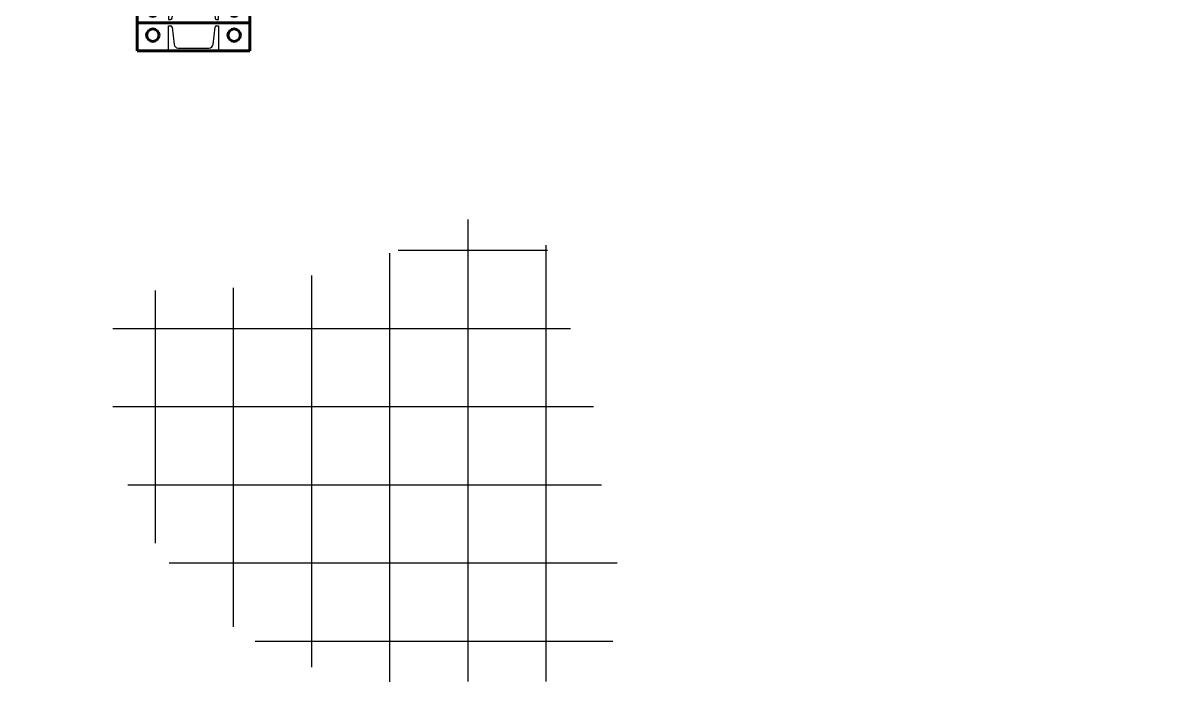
# Model space of a CAD drawing. Header units: millimetres. Extents: x 0 to 1680, y 0 to 594.
# Drawn here: x 353.25 to 389.52, y 458.69 to 479.78 of the extents above; entities that cross this region are included whole.
import ezdxf

# ---------------------------------------------------------------- set-up
doc = ezdxf.new("R2010")
doc.units = ezdxf.units.MM
doc.linetypes.add('K5LT_BASIC', pattern=[0])
doc.linetypes.add('K5LT_REINFORCED', pattern=[0])
doc.layers.add('Системный слой', color=7, linetype='Continuous')

# ---------------------------------------------------------------- blocks, each defined once
blk = doc.blocks.new('U1154')
at = {"layer": 'Системный слой', "color": 134, "linetype": 'K5LT_REINFORCED', "lineweight": 60, "true_color": 0x009696}
for p, q in [((360.518, 479.777), (356.918, 479.777)), ((356.918, 479.777), (356.918, 478.877)), ((360.518, 478.877), (360.518, 479.777)), ((356.918, 478.877), (360.518, 478.877))]:
    blk.add_line(p, q, dxfattribs=at)
blk = doc.blocks.new('U1155')
at = {"layer": 'Системный слой', "color": 150, "linetype": 'K5LT_BASIC', "lineweight": 25, "true_color": 0x0080ff}
for p, q in [((357.918, 479.677), (357.98, 479.677)), ((357.918, 478.877), (357.918, 479.677)), ((358.03, 479.633), (358.094, 479.082)), ((359.342, 479.082), (359.406, 479.633)), ((359.455, 479.677), (359.518, 479.677)), ((359.518, 479.677), (359.518, 478.877)), ((359.518, 478.877), (357.918, 478.877)), ((358.223, 478.967), (359.213, 478.967))]:
    blk.add_line(p, q, dxfattribs=at)
for centre, radius, start, end in [((357.98, 479.627), 0.05, 6.5776, 90), ((359.455, 479.627), 0.05, 90, 173.4224), ((358.223, 479.097), 0.13, 186.5776, 270), ((359.213, 479.097), 0.13, 270, 353.4224)]:
    blk.add_arc(centre, radius, start, end, dxfattribs=at)
blk = doc.blocks.new('U1153')
at = {"layer": 'Системный слой', "color": 134, "linetype": 'K5LT_REINFORCED', "lineweight": 60, "true_color": 0x009696}
for centre in [(357.418, 479.377), (360.018, 479.377)]:
    blk.add_circle(centre, 0.2, dxfattribs=at)
at = {"layer": 'Системный слой'}
for name in ['U1154', 'U1155']:
    blk.add_blockref(name, (0, 0), dxfattribs=at)
blk = doc.blocks.new('U1143')
at = {"layer": 'Системный слой'}
blk.add_blockref('U1153', (0, 0), dxfattribs=at)
blk = doc.blocks.new('U1449')
at = {"layer": 'Системный слой', "color": 134, "linetype": 'K5LT_REINFORCED', "lineweight": 60, "true_color": 0x009696}
for p, q in [((356.918, 479.777), (356.918, 480.677)), ((356.918, 480.677), (360.518, 480.677)), ((360.518, 480.677), (360.518, 479.777)), ((360.518, 479.777), (356.918, 479.777))]:
    blk.add_line(p, q, dxfattribs=at)
blk = doc.blocks.new('U1450')
at = {"layer": 'Системный слой', "color": 150, "linetype": 'K5LT_BASIC', "lineweight": 25, "true_color": 0x0080ff}
for p, q in [((359.518, 480.677), (357.918, 480.677)), ((357.918, 480.677), (357.918, 479.877)), ((358.223, 480.587), (359.213, 480.587)), ((359.518, 479.877), (359.518, 480.677)), ((358.03, 479.922), (358.094, 480.472)), ((359.342, 480.472), (359.406, 479.922)), ((357.918, 479.877), (357.98, 479.877)), ((359.455, 479.877), (359.518, 479.877))]:
    blk.add_line(p, q, dxfattribs=at)
for centre, radius, start, end in [((358.223, 480.457), 0.13, 90, 173.4224), ((359.213, 480.457), 0.13, 6.5776, 90), ((357.98, 479.927), 0.05, 270, 353.4224), ((359.455, 479.927), 0.05, 186.5776, 270)]:
    blk.add_arc(centre, radius, start, end, dxfattribs=at)
blk = doc.blocks.new('U1448')
at = {"layer": 'Системный слой', "color": 134, "linetype": 'K5LT_REINFORCED', "lineweight": 60, "true_color": 0x009696}
for centre in [(357.418, 480.177), (360.018, 480.177)]:
    blk.add_circle(centre, 0.2, dxfattribs=at)
at = {"layer": 'Системный слой'}
for name in ['U1449', 'U1450']:
    blk.add_blockref(name, (0, 0), dxfattribs=at)

msp = doc.modelspace()

# ---------------------------------------------------------------- hatches: boundary and pattern name
at = {"layer": 'Системный слой'}
h = msp.add_hatch(dxfattribs=at)
h.set_pattern_fill('', angle=90, style=0, pattern_type=0)
h.set_pattern_definition([(90, (0, 0), (-2.5, 2e-16), []), (180, (0, 0), (-3e-16, -2.5), [])])
h.paths.add_polyline_path([(356.13406, 471.28871), (356.13406, 467.28871), (356.1955, 466.74418), (356.28862, 466.20415), (356.41309, 465.67048), (356.56849, 465.14498), (356.7543, 464.62945), (356.96987, 464.12564), (357.21448, 463.63527), (357.48729, 463.16001), (357.78737, 462.70147), (358.11369, 462.26124), (358.46515, 461.84079), (358.84055, 461.44157), (359.2386, 461.06495), (359.65796, 460.71219), (360.09719, 460.3845), (360.55479, 460.08301), (361.0292, 459.80873), (361.51882, 459.56261), (362.02196, 459.34548), (362.53691, 459.15808), (363.06193, 459.00105), (363.59521, 458.87493), (364.13495, 458.78015), (364.67929, 458.71702), (365.22639, 458.68577), (365.77439, 458.6865), (366.26762, 458.71456), (370.26762, 458.71456), (370.51997, 458.73055), (370.76829, 458.77824), (371.0086, 458.85689), (371.23707, 458.96523), (371.45005, 459.10153), (371.64412, 459.26362), (371.8162, 459.44889), (371.96352, 459.6544), (372.08373, 459.87685), (372.17491, 460.11269), (372.23561, 460.35815), (372.26485, 460.60931), (372.26762, 460.71456), (372.26762, 464.71456), (372.06832, 464.79612), (371.88328, 464.90627), (371.71658, 465.04259), (371.57188, 465.20208), (371.45239, 465.38123), (371.36072, 465.57609), (371.29889, 465.78236), (371.26827, 465.99552), (371.26953, 466.21086), (371.30265, 466.42364), (371.36689, 466.62918), (371.46084, 466.82295), (371.58243, 467.00069), (371.64549, 467.07439), (369.43029, 474.60185), (368.73997, 474.1683), (368.03318, 473.76218), (367.31099, 473.38411), (366.57452, 473.03467), (365.8249, 472.7144), (365.06329, 472.4238), (364.29087, 472.16331), (363.50881, 471.93333), (362.71834, 471.73423), (361.92065, 471.56629), (361.117, 471.4298), (360.3086, 471.32494), (359.49672, 471.25189), (358.68259, 471.21077), (357.86747, 471.20162), (357.05263, 471.22447), (356.2393, 471.27927)])

# ---------------------------------------------------------------- block references
for name in ['U1448', 'U1143']:
    msp.add_blockref(name, (0, 0), dxfattribs=at)

doc.saveas('drawing.dxf')
